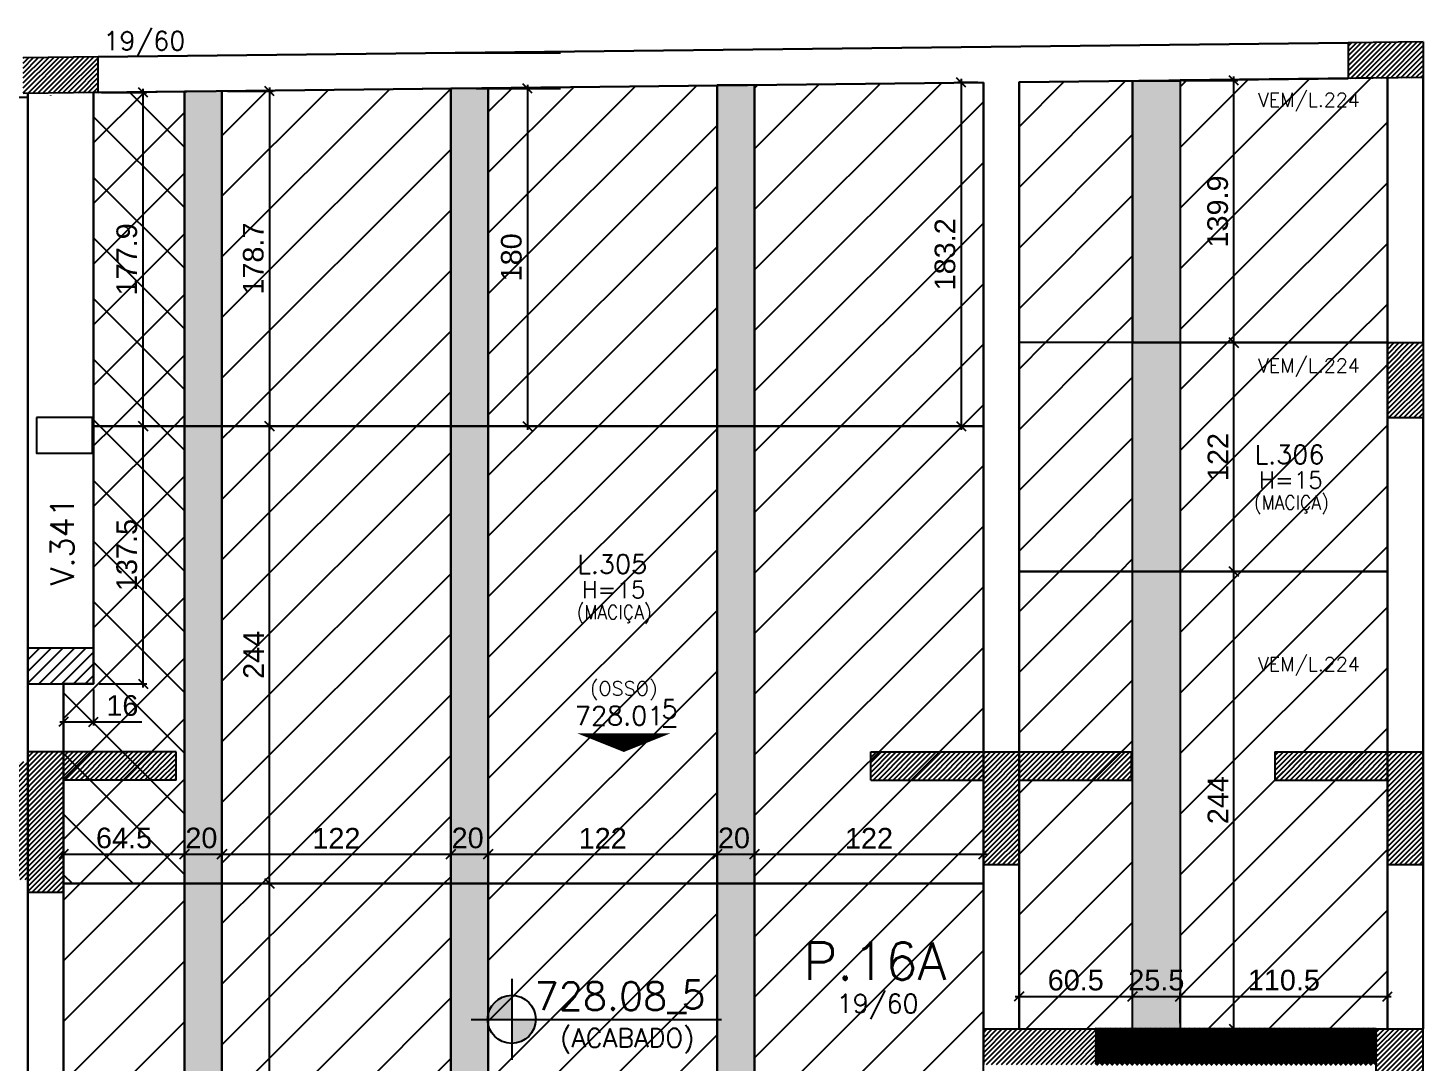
# Model space of a CAD drawing. Extents: x 534 to 8035, y 2354 to 7562.
# Drawn here: x 4985 to 5729, y 6567 to 7118 of the extents above; entities that cross this region are included whole.
import ezdxf
from ezdxf.enums import TextEntityAlignment as Align

# ---------------------------------------------------------------- set-up
doc = ezdxf.new("R2010")
doc.units = 0
doc.layers.get('0').update_dxf_attribs({"color": 9, "linetype": 'CONTINUOUS'})
doc.layers.get('DEFPOINTS').update_dxf_attribs({"linetype": 'CONTINUOUS'})
for name, color, linetype in [('CORTE-FORMA', 1, 'CONTINUOUS'), ('FO-HACHURA_PILAR-CONT', 252, 'CONTINUOUS'), ('FO-HACHURA_PILAR-MORRE', 252, 'CONTINUOUS'), ('FO-TEXTO-LAJES', 152, 'CONTINUOUS'), ('FO-TEXTO-VIGAS', 3, 'CONTINUOUS'), ('NIVEL', 3, 'CONTINUOUS'), ('NIVEL-ARQUITETURA', 3, 'CONTINUOUS'), ('P-C', 1, 'CONTINUOUS'), ('P-M', 7, 'CONTINUOUS'), ('P-N', 5, 'CONTINUOUS'), ('Painéis', 200, 'CONTINUOUS'), ('PAREDE', 191, 'CONTINUOUS'), ('Reaproveitamento', 251, 'CONTINUOUS'), ('TIRAS REESCORAMENTO', 252, 'CONTINUOUS')]:
    doc.layers.add(name, color=color, linetype=linetype)
doc.layers.add('FO-Textos dos pilares', color=3, linetype='CONTINUOUS', lineweight=20)
doc.layers.add('FO-Vigas', color=2, linetype='CONTINUOUS', lineweight=30)
doc.styles.add('ARIAL', font='arial.ttf')
doc.styles.add('ROMANS', font='romans.shx')
doc.dimstyles.new('COTA LAJE', dxfattribs={"dimtxt": 11, "dimasz": 5, "dimexe": 2, "dimexo": 3, "dimgap": 3, "dimtad": 3, "dimdec": 1, "dimzin": 12, "dimdsep": 46, "dimtxsty": 'ARIAL', "dimblk": 'OBLIQUE', "dimcen": 10, "dimdle": 2, "dimclrd": 5, "dimclre": 5, "dimclrt": 2, "dimadec": 0, "dimazin": 3, "dimtfac": 1, "dimtdec": 1, "dimtmove": 0, "dimatfit": 3, "dimldrblk": 'OBLIQUE', "dimfxl": 1, "dimlwd": -1, "dimlwe": -1, "dimarcsym": 1})
pattern_1 = [(45, (-8897.1667, 12460.0115), (-1.32582521, 1.32582521), [])]

# ---------------------------------------------------------------- blocks, each defined once
blk = doc.blocks.new('_Oblique')
at = {"color": 0, "linetype": 'ByBlock', "lineweight": -2}
blk.add_line((-0.5, -0.5), (0.5, 0.5), dxfattribs=at)
blk = doc.blocks.new('*D426')
at = {"layer": 'DEFPOINTS', "color": 0, "linetype": 'Continuous', "transparency": 16777216}
for p in [(5020.18, 6905.86), (5046.57, 6905.86), (5020.18, 6768.36)]:
    blk.add_point(p, dxfattribs=at)
at = {"layer": 'Painéis', "color": 5, "linetype": 'Continuous', "transparency": 16777216}
for p, q in [((5023.18, 6905.86), (5048.57, 6905.86)), ((5046.57, 6766.36), (5046.57, 6907.86)), ((5023.18, 6768.36), (5048.57, 6768.36))]:
    blk.add_line(p, q, dxfattribs=at)
at = {"layer": 'Painéis', "color": 5, "linetype": 'Continuous', "transparency": 16777216, "xscale": 5, "yscale": 5, "zscale": 5}
for p, rotation in [((5046.57, 6905.86), 90), ((5046.57, 6768.36), 270)]:
    blk.add_blockref('_Oblique', p, dxfattribs=dict(at, rotation=rotation))
at = {"layer": 'Painéis', "color": 2, "linetype": 'Continuous', "transparency": 16777216, "insert": (5037.95, 6837.11), "char_height": 11, "attachment_point": 5, "rotation": 90, "style": 'ARIAL'}
blk.add_mtext('137.5', dxfattribs=at)
blk = doc.blocks.new('*D427')
at = {"layer": 'DEFPOINTS', "color": 0, "linetype": 'Continuous', "transparency": 16777216}
for p in [(5004.18, 6768.36), (5020.18, 6768.36), (5020.18, 6748.13)]:
    blk.add_point(p, dxfattribs=at)
at = {"layer": 'Painéis', "color": 5, "linetype": 'Continuous', "transparency": 16777216}
for p, q in [((5004.18, 6765.36), (5004.18, 6746.13)), ((5020.18, 6765.36), (5020.18, 6746.13)), ((5002.18, 6748.13), (5020.18, 6748.13)), ((5020.18, 6748.13), (5045.9, 6748.13))]:
    blk.add_line(p, q, dxfattribs=at)
at = {"layer": 'Painéis', "color": 5, "linetype": 'Continuous', "transparency": 16777216, "xscale": 5, "yscale": 5, "zscale": 5, "rotation": 180}
blk.add_blockref('_Oblique', (5004.18, 6748.13), dxfattribs=at)
at = {"layer": 'Painéis', "color": 5, "linetype": 'Continuous', "transparency": 16777216, "xscale": 5, "yscale": 5, "zscale": 5}
blk.add_blockref('_Oblique', (5020.18, 6748.13), dxfattribs=at)
at = {"layer": 'Painéis', "color": 2, "linetype": 'Continuous', "transparency": 16777216, "insert": (5035.54, 6756.75), "char_height": 11, "attachment_point": 5, "style": 'ARIAL'}
blk.add_mtext('16', dxfattribs=at)
blk = doc.blocks.new('*D428')
at = {"layer": 'DEFPOINTS', "color": 0, "linetype": 'Continuous', "transparency": 16777216}
for p in [(5494.68, 7089.1), (5482.87, 6905.86), (5494.68, 6905.86)]:
    blk.add_point(p, dxfattribs=at)
at = {"layer": 'Painéis', "color": 5, "linetype": 'Continuous', "transparency": 16777216}
for p, q in [((5482.87, 7091.1), (5482.87, 6903.86)), ((5491.68, 7089.1), (5480.87, 7089.1)), ((5491.68, 6905.86), (5480.87, 6905.86))]:
    blk.add_line(p, q, dxfattribs=at)
at = {"layer": 'Painéis', "color": 5, "linetype": 'Continuous', "transparency": 16777216, "xscale": 5, "yscale": 5, "zscale": 5}
for p, rotation in [((5482.87, 7089.1), 90), ((5482.87, 6905.86), 270)]:
    blk.add_blockref('_Oblique', p, dxfattribs=dict(at, rotation=rotation))
at = {"layer": 'Painéis', "color": 2, "linetype": 'Continuous', "transparency": 16777216, "insert": (5474.25, 6997.48), "char_height": 11, "attachment_point": 5, "rotation": 90, "style": 'ARIAL'}
blk.add_mtext('183.2', dxfattribs=at)
blk = doc.blocks.new('*D429')
at = {"layer": 'DEFPOINTS', "color": 0, "linetype": 'Continuous', "transparency": 16777216}
for p in [(5230.68, 7085.88), (5230.68, 6905.86), (5251.62, 6905.86)]:
    blk.add_point(p, dxfattribs=at)
at = {"layer": 'Painéis', "color": 5, "linetype": 'Continuous', "transparency": 16777216}
for p, q in [((5233.68, 7085.88), (5253.62, 7085.88)), ((5251.62, 7087.88), (5251.62, 6903.86)), ((5233.68, 6905.86), (5253.62, 6905.86))]:
    blk.add_line(p, q, dxfattribs=at)
at = {"layer": 'Painéis', "color": 5, "linetype": 'Continuous', "transparency": 16777216, "xscale": 5, "yscale": 5, "zscale": 5}
for p, rotation in [((5251.62, 7085.88), 90), ((5251.62, 6905.86), 270)]:
    blk.add_blockref('_Oblique', p, dxfattribs=dict(at, rotation=rotation))
at = {"layer": 'Painéis', "color": 2, "linetype": 'Continuous', "transparency": 16777216, "insert": (5243.01, 6995.87), "char_height": 11, "attachment_point": 5, "rotation": 90, "style": 'ARIAL'}
blk.add_mtext('180', dxfattribs=at)
blk = doc.blocks.new('*D430')
at = {"layer": 'DEFPOINTS', "color": 0, "linetype": 'Continuous', "transparency": 16777216}
for p in [(5088.68, 7084.51), (5088.68, 6905.86), (5114.02, 6905.86)]:
    blk.add_point(p, dxfattribs=at)
at = {"layer": 'Painéis', "color": 5, "linetype": 'Continuous', "transparency": 16777216}
for p, q in [((5091.68, 7084.51), (5116.02, 7084.51)), ((5114.02, 7086.51), (5114.02, 6903.86)), ((5091.68, 6905.86), (5116.02, 6905.86))]:
    blk.add_line(p, q, dxfattribs=at)
at = {"layer": 'Painéis', "color": 5, "linetype": 'Continuous', "transparency": 16777216, "xscale": 5, "yscale": 5, "zscale": 5}
for p, rotation in [((5114.02, 7084.51), 90), ((5114.02, 6905.86), 270)]:
    blk.add_blockref('_Oblique', p, dxfattribs=dict(at, rotation=rotation))
at = {"layer": 'Painéis', "color": 2, "linetype": 'Continuous', "transparency": 16777216, "insert": (5105.4, 6995.19), "char_height": 11, "attachment_point": 5, "rotation": 90, "style": 'ARIAL'}
blk.add_mtext('178.7', dxfattribs=at)
blk = doc.blocks.new('*D431')
at = {"layer": 'DEFPOINTS', "color": 0, "linetype": 'Continuous', "transparency": 16777216}
for p in [(5021.43, 7083.75), (5046.57, 7083.75), (5020.18, 6905.86)]:
    blk.add_point(p, dxfattribs=at)
at = {"layer": 'Painéis', "color": 5, "linetype": 'Continuous', "transparency": 16777216}
for p, q in [((5024.43, 7083.75), (5048.57, 7083.75)), ((5046.57, 6903.86), (5046.57, 7085.75)), ((5023.18, 6905.86), (5048.57, 6905.86))]:
    blk.add_line(p, q, dxfattribs=at)
at = {"layer": 'Painéis', "color": 5, "linetype": 'Continuous', "transparency": 16777216, "xscale": 5, "yscale": 5, "zscale": 5}
for p, rotation in [((5046.57, 7083.75), 90), ((5046.57, 6905.86), 270)]:
    blk.add_blockref('_Oblique', p, dxfattribs=dict(at, rotation=rotation))
at = {"layer": 'Painéis', "color": 2, "linetype": 'Continuous', "transparency": 16777216, "insert": (5037.96, 6994.81), "char_height": 11, "attachment_point": 5, "rotation": 90, "style": 'ARIAL'}
blk.add_mtext('177.9', dxfattribs=at)
blk = doc.blocks.new('*D432')
at = {"layer": 'DEFPOINTS', "color": 0, "linetype": 'Continuous', "transparency": 16777216}
for p in [(5088.68, 6661.86), (5114.02, 6661.86), (5088.68, 6417.86)]:
    blk.add_point(p, dxfattribs=at)
at = {"layer": 'Painéis', "color": 5, "linetype": 'Continuous', "transparency": 16777216}
for p, q in [((5091.68, 6661.86), (5116.02, 6661.86)), ((5114.02, 6415.86), (5114.02, 6663.86)), ((5091.68, 6417.86), (5116.02, 6417.86))]:
    blk.add_line(p, q, dxfattribs=at)
at = {"layer": 'Painéis', "color": 5, "linetype": 'Continuous', "transparency": 16777216, "xscale": 5, "yscale": 5, "zscale": 5}
for p, rotation in [((5114.02, 6661.86), 90), ((5114.02, 6417.86), 270)]:
    blk.add_blockref('_Oblique', p, dxfattribs=dict(at, rotation=rotation))
at = {"layer": 'Painéis', "color": 2, "linetype": 'Continuous', "transparency": 16777216, "insert": (5105.49, 6539.86), "char_height": 11, "attachment_point": 5, "rotation": 90, "style": 'ARIAL'}
blk.add_mtext('244', dxfattribs=at)
blk = doc.blocks.new('*D433')
at = {"layer": 'DEFPOINTS', "color": 0, "linetype": 'Continuous', "transparency": 16777216}
for p in [(5088.68, 6905.86), (5114.02, 6905.86), (5088.68, 6661.86)]:
    blk.add_point(p, dxfattribs=at)
at = {"layer": 'Painéis', "color": 5, "linetype": 'Continuous', "transparency": 16777216}
for p, q in [((5091.68, 6905.86), (5116.02, 6905.86)), ((5114.02, 6659.86), (5114.02, 6907.86)), ((5091.68, 6661.86), (5116.02, 6661.86))]:
    blk.add_line(p, q, dxfattribs=at)
at = {"layer": 'Painéis', "color": 5, "linetype": 'Continuous', "transparency": 16777216, "xscale": 5, "yscale": 5, "zscale": 5}
for p, rotation in [((5114.02, 6905.86), 90), ((5114.02, 6661.86), 270)]:
    blk.add_blockref('_Oblique', p, dxfattribs=dict(at, rotation=rotation))
at = {"layer": 'Painéis', "color": 2, "linetype": 'Continuous', "transparency": 16777216, "insert": (5105.49, 6783.86), "char_height": 11, "attachment_point": 5, "rotation": 90, "style": 'ARIAL'}
blk.add_mtext('244', dxfattribs=at)
blk = doc.blocks.new('*D438')
at = {"layer": 'DEFPOINTS', "color": 0, "linetype": 'Continuous', "transparency": 16777216}
for p in [(5068.68, 6677.51), (5004.18, 6661.86), (5068.68, 6661.86)]:
    blk.add_point(p, dxfattribs=at)
at = {"layer": 'Painéis', "color": 5, "linetype": 'Continuous', "transparency": 16777216}
for p, q in [((5002.18, 6677.51), (5070.68, 6677.51)), ((5004.18, 6664.86), (5004.18, 6679.51)), ((5068.68, 6664.86), (5068.68, 6679.51))]:
    blk.add_line(p, q, dxfattribs=at)
at = {"layer": 'Painéis', "color": 5, "linetype": 'Continuous', "transparency": 16777216, "xscale": 5, "yscale": 5, "zscale": 5, "rotation": 180}
blk.add_blockref('_Oblique', (5004.18, 6677.51), dxfattribs=at)
at = {"layer": 'Painéis', "color": 5, "linetype": 'Continuous', "transparency": 16777216, "xscale": 5, "yscale": 5, "zscale": 5}
blk.add_blockref('_Oblique', (5068.68, 6677.51), dxfattribs=at)
at = {"layer": 'Painéis', "color": 2, "linetype": 'Continuous', "transparency": 16777216, "insert": (5036.43, 6686.12), "char_height": 11, "attachment_point": 5, "style": 'ARIAL'}
blk.add_mtext('64.5', dxfattribs=at)
blk = doc.blocks.new('*D439')
at = {"layer": 'DEFPOINTS', "color": 0, "linetype": 'Continuous', "transparency": 16777216}
for p in [(5088.68, 6677.51), (5068.68, 6661.86), (5088.68, 6661.86)]:
    blk.add_point(p, dxfattribs=at)
at = {"layer": 'Painéis', "color": 5, "linetype": 'Continuous', "transparency": 16777216}
for p, q in [((5066.68, 6677.51), (5090.68, 6677.51)), ((5068.68, 6664.86), (5068.68, 6679.51)), ((5088.68, 6664.86), (5088.68, 6679.51))]:
    blk.add_line(p, q, dxfattribs=at)
at = {"layer": 'Painéis', "color": 5, "linetype": 'Continuous', "transparency": 16777216, "xscale": 5, "yscale": 5, "zscale": 5, "rotation": 180}
blk.add_blockref('_Oblique', (5068.68, 6677.51), dxfattribs=at)
at = {"layer": 'Painéis', "color": 5, "linetype": 'Continuous', "transparency": 16777216, "xscale": 5, "yscale": 5, "zscale": 5}
blk.add_blockref('_Oblique', (5088.68, 6677.51), dxfattribs=at)
at = {"layer": 'Painéis', "color": 2, "linetype": 'Continuous', "transparency": 16777216, "insert": (5077.68, 6686.12), "char_height": 11, "attachment_point": 5, "style": 'ARIAL'}
blk.add_mtext('20', dxfattribs=at)
blk = doc.blocks.new('*D440')
at = {"layer": 'DEFPOINTS', "color": 0, "linetype": 'Continuous', "transparency": 16777216}
for p in [(5210.68, 6677.51), (5088.68, 6661.86), (5210.68, 6661.86)]:
    blk.add_point(p, dxfattribs=at)
at = {"layer": 'Painéis', "color": 5, "linetype": 'Continuous', "transparency": 16777216}
for p, q in [((5086.68, 6677.51), (5212.68, 6677.51)), ((5088.68, 6664.86), (5088.68, 6679.51)), ((5210.68, 6664.86), (5210.68, 6679.51))]:
    blk.add_line(p, q, dxfattribs=at)
at = {"layer": 'Painéis', "color": 5, "linetype": 'Continuous', "transparency": 16777216, "xscale": 5, "yscale": 5, "zscale": 5, "rotation": 180}
blk.add_blockref('_Oblique', (5088.68, 6677.51), dxfattribs=at)
at = {"layer": 'Painéis', "color": 5, "linetype": 'Continuous', "transparency": 16777216, "xscale": 5, "yscale": 5, "zscale": 5}
blk.add_blockref('_Oblique', (5210.68, 6677.51), dxfattribs=at)
at = {"layer": 'Painéis', "color": 2, "linetype": 'Continuous', "transparency": 16777216, "insert": (5149.68, 6686.03), "char_height": 11, "attachment_point": 5, "style": 'ARIAL'}
blk.add_mtext('122', dxfattribs=at)
blk = doc.blocks.new('*D442')
at = {"layer": 'DEFPOINTS', "color": 0, "linetype": 'Continuous', "transparency": 16777216}
for p in [(5230.68, 6677.51), (5210.68, 6661.86), (5230.68, 6661.86)]:
    blk.add_point(p, dxfattribs=at)
at = {"layer": 'Painéis', "color": 5, "linetype": 'Continuous', "transparency": 16777216}
for p, q in [((5208.68, 6677.51), (5232.68, 6677.51)), ((5210.68, 6664.86), (5210.68, 6679.51)), ((5230.68, 6664.86), (5230.68, 6679.51))]:
    blk.add_line(p, q, dxfattribs=at)
at = {"layer": 'Painéis', "color": 5, "linetype": 'Continuous', "transparency": 16777216, "xscale": 5, "yscale": 5, "zscale": 5, "rotation": 180}
blk.add_blockref('_Oblique', (5210.68, 6677.51), dxfattribs=at)
at = {"layer": 'Painéis', "color": 5, "linetype": 'Continuous', "transparency": 16777216, "xscale": 5, "yscale": 5, "zscale": 5}
blk.add_blockref('_Oblique', (5230.68, 6677.51), dxfattribs=at)
at = {"layer": 'Painéis', "color": 2, "linetype": 'Continuous', "transparency": 16777216, "insert": (5219.68, 6686.12), "char_height": 11, "attachment_point": 5, "style": 'ARIAL'}
blk.add_mtext('20', dxfattribs=at)
blk = doc.blocks.new('*D441')
at = {"layer": 'DEFPOINTS', "color": 0, "linetype": 'Continuous', "transparency": 16777216}
for p in [(5352.68, 6677.51), (5230.68, 6661.86), (5352.68, 6661.86)]:
    blk.add_point(p, dxfattribs=at)
at = {"layer": 'Painéis', "color": 5, "linetype": 'Continuous', "transparency": 16777216}
for p, q in [((5228.68, 6677.51), (5354.68, 6677.51)), ((5230.68, 6664.86), (5230.68, 6679.51)), ((5352.68, 6664.86), (5352.68, 6679.51))]:
    blk.add_line(p, q, dxfattribs=at)
at = {"layer": 'Painéis', "color": 5, "linetype": 'Continuous', "transparency": 16777216, "xscale": 5, "yscale": 5, "zscale": 5, "rotation": 180}
blk.add_blockref('_Oblique', (5230.68, 6677.51), dxfattribs=at)
at = {"layer": 'Painéis', "color": 5, "linetype": 'Continuous', "transparency": 16777216, "xscale": 5, "yscale": 5, "zscale": 5}
blk.add_blockref('_Oblique', (5352.68, 6677.51), dxfattribs=at)
at = {"layer": 'Painéis', "color": 2, "linetype": 'Continuous', "transparency": 16777216, "insert": (5291.68, 6686.03), "char_height": 11, "attachment_point": 5, "style": 'ARIAL'}
blk.add_mtext('122', dxfattribs=at)
blk = doc.blocks.new('*D444')
at = {"layer": 'DEFPOINTS', "color": 0, "linetype": 'Continuous', "transparency": 16777216}
for p in [(5372.68, 6677.51), (5352.68, 6661.86), (5372.68, 6661.86)]:
    blk.add_point(p, dxfattribs=at)
at = {"layer": 'Painéis', "color": 5, "linetype": 'Continuous', "transparency": 16777216}
for p, q in [((5350.68, 6677.51), (5374.68, 6677.51)), ((5352.68, 6664.86), (5352.68, 6679.51)), ((5372.68, 6664.86), (5372.68, 6679.51))]:
    blk.add_line(p, q, dxfattribs=at)
at = {"layer": 'Painéis', "color": 5, "linetype": 'Continuous', "transparency": 16777216, "xscale": 5, "yscale": 5, "zscale": 5, "rotation": 180}
blk.add_blockref('_Oblique', (5352.68, 6677.51), dxfattribs=at)
at = {"layer": 'Painéis', "color": 5, "linetype": 'Continuous', "transparency": 16777216, "xscale": 5, "yscale": 5, "zscale": 5}
blk.add_blockref('_Oblique', (5372.68, 6677.51), dxfattribs=at)
at = {"layer": 'Painéis', "color": 2, "linetype": 'Continuous', "transparency": 16777216, "insert": (5361.68, 6686.12), "char_height": 11, "attachment_point": 5, "style": 'ARIAL'}
blk.add_mtext('20', dxfattribs=at)
blk = doc.blocks.new('*D443')
at = {"layer": 'DEFPOINTS', "color": 0, "linetype": 'Continuous', "transparency": 16777216}
for p in [(5494.68, 6677.51), (5372.68, 6661.86), (5494.68, 6661.86)]:
    blk.add_point(p, dxfattribs=at)
at = {"layer": 'Painéis', "color": 5, "linetype": 'Continuous', "transparency": 16777216}
for p, q in [((5370.68, 6677.51), (5496.68, 6677.51)), ((5372.68, 6664.86), (5372.68, 6679.51)), ((5494.68, 6664.86), (5494.68, 6679.51))]:
    blk.add_line(p, q, dxfattribs=at)
at = {"layer": 'Painéis', "color": 5, "linetype": 'Continuous', "transparency": 16777216, "xscale": 5, "yscale": 5, "zscale": 5, "rotation": 180}
blk.add_blockref('_Oblique', (5372.68, 6677.51), dxfattribs=at)
at = {"layer": 'Painéis', "color": 5, "linetype": 'Continuous', "transparency": 16777216, "xscale": 5, "yscale": 5, "zscale": 5}
blk.add_blockref('_Oblique', (5494.68, 6677.51), dxfattribs=at)
at = {"layer": 'Painéis', "color": 2, "linetype": 'Continuous', "transparency": 16777216, "insert": (5433.68, 6686.03), "char_height": 11, "attachment_point": 5, "style": 'ARIAL'}
blk.add_mtext('122', dxfattribs=at)
blk = doc.blocks.new('*D445')
at = {"layer": 'DEFPOINTS', "color": 0, "linetype": 'Continuous', "transparency": 16777216}
for p in [(5574.18, 6601.67), (5513.68, 6584.36), (5574.18, 6584.36)]:
    blk.add_point(p, dxfattribs=at)
at = {"layer": 'Painéis', "color": 5, "linetype": 'Continuous', "transparency": 16777216}
for p, q in [((5511.68, 6601.67), (5576.18, 6601.67)), ((5513.68, 6587.36), (5513.68, 6603.67)), ((5574.18, 6587.36), (5574.18, 6603.67))]:
    blk.add_line(p, q, dxfattribs=at)
at = {"layer": 'Painéis', "color": 5, "linetype": 'Continuous', "transparency": 16777216, "xscale": 5, "yscale": 5, "zscale": 5, "rotation": 180}
blk.add_blockref('_Oblique', (5513.68, 6601.67), dxfattribs=at)
at = {"layer": 'Painéis', "color": 5, "linetype": 'Continuous', "transparency": 16777216, "xscale": 5, "yscale": 5, "zscale": 5}
blk.add_blockref('_Oblique', (5574.18, 6601.67), dxfattribs=at)
at = {"layer": 'Painéis', "color": 2, "linetype": 'Continuous', "transparency": 16777216, "insert": (5543.93, 6610.29), "char_height": 11, "attachment_point": 5, "style": 'ARIAL'}
blk.add_mtext('60.5', dxfattribs=at)
blk = doc.blocks.new('*D446')
at = {"layer": 'DEFPOINTS', "color": 0, "linetype": 'Continuous', "transparency": 16777216}
for p in [(5599.65, 6601.67), (5574.18, 6584.36), (5599.65, 6584.36)]:
    blk.add_point(p, dxfattribs=at)
at = {"layer": 'Painéis', "color": 5, "linetype": 'Continuous', "transparency": 16777216}
for p, q in [((5572.18, 6601.67), (5601.65, 6601.67)), ((5574.18, 6587.36), (5574.18, 6603.67)), ((5599.65, 6587.36), (5599.65, 6603.67))]:
    blk.add_line(p, q, dxfattribs=at)
at = {"layer": 'Painéis', "color": 5, "linetype": 'Continuous', "transparency": 16777216, "xscale": 5, "yscale": 5, "zscale": 5, "rotation": 180}
blk.add_blockref('_Oblique', (5574.18, 6601.67), dxfattribs=at)
at = {"layer": 'Painéis', "color": 5, "linetype": 'Continuous', "transparency": 16777216, "xscale": 5, "yscale": 5, "zscale": 5}
blk.add_blockref('_Oblique', (5599.65, 6601.67), dxfattribs=at)
at = {"layer": 'Painéis', "color": 2, "linetype": 'Continuous', "transparency": 16777216, "insert": (5586.91, 6610.29), "char_height": 11, "attachment_point": 5, "style": 'ARIAL'}
blk.add_mtext('25.5', dxfattribs=at)
blk = doc.blocks.new('*D447')
at = {"layer": 'DEFPOINTS', "color": 0, "linetype": 'Continuous', "transparency": 16777216}
for p in [(5710.15, 6601.67), (5599.65, 6584.36), (5710.15, 6584.36)]:
    blk.add_point(p, dxfattribs=at)
at = {"layer": 'Painéis', "color": 5, "linetype": 'Continuous', "transparency": 16777216}
for p, q in [((5597.65, 6601.67), (5712.15, 6601.67)), ((5599.65, 6587.36), (5599.65, 6603.67)), ((5710.15, 6587.36), (5710.15, 6603.67))]:
    blk.add_line(p, q, dxfattribs=at)
at = {"layer": 'Painéis', "color": 5, "linetype": 'Continuous', "transparency": 16777216, "xscale": 5, "yscale": 5, "zscale": 5, "rotation": 180}
blk.add_blockref('_Oblique', (5599.65, 6601.67), dxfattribs=at)
at = {"layer": 'Painéis', "color": 5, "linetype": 'Continuous', "transparency": 16777216, "xscale": 5, "yscale": 5, "zscale": 5}
blk.add_blockref('_Oblique', (5710.15, 6601.67), dxfattribs=at)
at = {"layer": 'Painéis', "color": 2, "linetype": 'Continuous', "transparency": 16777216, "insert": (5654.9, 6610.29), "char_height": 11, "attachment_point": 5, "style": 'ARIAL'}
blk.add_mtext('110.5', dxfattribs=at)
blk = doc.blocks.new('*D448')
at = {"layer": 'DEFPOINTS', "color": 0, "linetype": 'Continuous', "transparency": 16777216}
for p in [(5599.65, 6828.36), (5628.28, 6828.36), (5599.65, 6584.36)]:
    blk.add_point(p, dxfattribs=at)
at = {"layer": 'Painéis', "color": 5, "linetype": 'Continuous', "transparency": 16777216}
for p, q in [((5628.28, 6582.36), (5628.28, 6830.36)), ((5602.65, 6828.36), (5630.28, 6828.36)), ((5602.65, 6584.36), (5630.28, 6584.36))]:
    blk.add_line(p, q, dxfattribs=at)
at = {"layer": 'Painéis', "color": 5, "linetype": 'Continuous', "transparency": 16777216, "xscale": 5, "yscale": 5, "zscale": 5}
for p, rotation in [((5628.28, 6828.36), 90), ((5628.28, 6584.36), 270)]:
    blk.add_blockref('_Oblique', p, dxfattribs=dict(at, rotation=rotation))
at = {"layer": 'Painéis', "color": 2, "linetype": 'Continuous', "transparency": 16777216, "insert": (5619.75, 6706.36), "char_height": 11, "attachment_point": 5, "rotation": 90, "style": 'ARIAL'}
blk.add_mtext('244', dxfattribs=at)
blk = doc.blocks.new('*D449')
at = {"layer": 'DEFPOINTS', "color": 0, "linetype": 'Continuous', "transparency": 16777216}
for p in [(5599.65, 6950.36), (5628.28, 6950.36), (5599.65, 6828.36)]:
    blk.add_point(p, dxfattribs=at)
at = {"layer": 'Painéis', "color": 5, "linetype": 'Continuous', "transparency": 16777216}
for p, q in [((5602.65, 6950.36), (5630.28, 6950.36)), ((5628.28, 6826.36), (5628.28, 6952.36)), ((5602.65, 6828.36), (5630.28, 6828.36))]:
    blk.add_line(p, q, dxfattribs=at)
at = {"layer": 'Painéis', "color": 5, "linetype": 'Continuous', "transparency": 16777216, "xscale": 5, "yscale": 5, "zscale": 5}
for p, rotation in [((5628.28, 6950.36), 90), ((5628.28, 6828.36), 270)]:
    blk.add_blockref('_Oblique', p, dxfattribs=dict(at, rotation=rotation))
at = {"layer": 'Painéis', "color": 2, "linetype": 'Continuous', "transparency": 16777216, "insert": (5619.75, 6889.36), "char_height": 11, "attachment_point": 5, "rotation": 90, "style": 'ARIAL'}
blk.add_mtext('122', dxfattribs=at)
blk = doc.blocks.new('*D450')
at = {"layer": 'DEFPOINTS', "color": 0, "linetype": 'Continuous', "transparency": 16777216}
for p in [(5598.07, 7090.27), (5628.28, 7090.27), (5599.65, 6950.36)]:
    blk.add_point(p, dxfattribs=at)
at = {"layer": 'Painéis', "color": 5, "linetype": 'Continuous', "transparency": 16777216}
for p, q in [((5601.07, 7090.27), (5630.28, 7090.27)), ((5628.28, 6948.36), (5628.28, 7092.27)), ((5602.65, 6950.36), (5630.28, 6950.36))]:
    blk.add_line(p, q, dxfattribs=at)
at = {"layer": 'Painéis', "color": 5, "linetype": 'Continuous', "transparency": 16777216, "xscale": 5, "yscale": 5, "zscale": 5}
for p, rotation in [((5628.28, 7090.27), 90), ((5628.28, 6950.36), 270)]:
    blk.add_blockref('_Oblique', p, dxfattribs=dict(at, rotation=rotation))
at = {"layer": 'Painéis', "color": 2, "linetype": 'Continuous', "transparency": 16777216, "insert": (5619.66, 7020.32), "char_height": 11, "attachment_point": 5, "rotation": 90, "style": 'ARIAL'}
blk.add_mtext('139.9', dxfattribs=at)

msp = doc.modelspace()

# ---------------------------------------------------------------- hatches: boundary and pattern name
at = {"layer": 'CORTE-FORMA'}
h = msp.add_hatch(dxfattribs=at)
h.set_pattern_fill('ANSI31', color=70, scale=15)
h.set_pattern_definition([(45, (1811.6567, 4287.5142), (-1.3258252, 1.3258252), [])])
h.paths.add_polyline_path([(4985.18, 6657.03), (4985.18, 6664.03), (4797.78, 6664.03), (4797.78, 6684.03), (4924.68, 6684.03), (4924.68, 6712.03), (4874.68, 6712.03), (4874.68, 6732.03), (4889.68, 6732.03), (4889.68, 6727.03), (4894.68, 6727.03), (4985.18, 6727.03), (4985.18, 6732.03), (5064.18, 6732.03), (5064.18, 6717.03), (5004.18, 6717.03), (5004.18, 6657.03)])
h = msp.add_hatch(dxfattribs=at)
h.set_pattern_fill('ANSI31', color=70, scale=15)
h.set_pattern_definition([(45, (-2310.0819, 12460.0115), (-1.3258252, 1.3258252), [])])
h.paths.add_polyline_path([(5494.68, 6717.03), (5494.68, 6672.03), (5513.68, 6672.03), (5513.68, 6717.03), (5573.68, 6717.03), (5573.68, 6732.03), (5434.68, 6732.03), (5434.68, 6717.03)])
h = msp.add_hatch(dxfattribs=at)
h.set_pattern_fill('ANSI31', color=70, scale=15)
h.set_pattern_definition(pattern_1)
h.paths.add_polyline_path([(5650.15, 6732.03), (5650.15, 6717.03), (5710.15, 6717.03), (5710.15, 6672.03), (5729.15, 6672.03), (5729.15, 6732.03)])
at = {"layer": 'FO-HACHURA_PILAR-CONT'}
h = msp.add_hatch(dxfattribs=at)
h.set_pattern_fill('ANSI31', color=256, scale=15)
h.set_pattern_definition(pattern_1)
h.paths.add_polyline_path([(5689.15, 7110.3), (5689.15, 7091.3), (5729.15, 7091.75), (5729.15, 7110.76)])
h = msp.add_hatch(dxfattribs=at)
h.set_pattern_fill('ANSI31', color=256, scale=15)
h.set_pattern_definition(pattern_1)
h.paths.add_polyline_path([(5022.68, 7083.77), (4982.68, 7083.32), (4982.68, 7102.32), (5022.68, 7102.77)])
h = msp.add_hatch(dxfattribs=at)
h.set_pattern_fill('ANSI31', color=256, scale=15)
h.set_pattern_definition([(45, (-8897.1667, 12460.1115), (-1.32582521, 1.32582521), [])])
h.paths.add_polyline_path([(5710.15, 6950.36), (5710.15, 6910.36), (5729.15, 6910.36), (5729.15, 6950.36)])
h = msp.add_hatch(dxfattribs=at)
h.set_pattern_fill('ANSI31', color=256, scale=15)
h.set_pattern_definition([(45, (-2310.0819, 12460.0115), (-1.3258252, 1.3258252), [])])
h.paths.add_polyline_path([(5494.68, 6584.36), (5494.68, 6565.36), (5554.68, 6565.36), (5554.68, 6584.36)])
h = msp.add_hatch(dxfattribs=at)
h.set_pattern_fill('ANSI31', color=256, scale=15)
h.set_pattern_definition(pattern_1)
h.paths.add_polyline_path([(5704.15, 6584.36), (5729.15, 6584.36), (5729.15, 6385.36), (5704.15, 6385.36)])
at = {"layer": 'FO-HACHURA_PILAR-MORRE'}
h = msp.add_hatch(dxfattribs=at)
h.set_pattern_fill('ANSI31', color=256, scale=35)
h.set_pattern_definition([(45, (-9116.387, 12460.0115), (-3.0935922, 3.0935922), [])])
h.paths.add_polyline_path([(4985.18, 6787.36), (4985.18, 6777.86), (4985.18, 6768.36), (5002.68, 6768.36), (5020.18, 6768.36), (5020.18, 6777.86), (5020.18, 6787.36), (5002.68, 6787.36)])
at = {"layer": 'NIVEL-ARQUITETURA'}
h = msp.add_hatch(color=1, dxfattribs=at)
h.paths.add_polyline_path([(5254.99, 6584.52), (5255.97, 6589.43), (5243.15, 6589.43), (5243.15, 6580.5), (5248.47, 6577.85), (5252.21, 6580.36)])
h.paths.add_polyline_path([(5243.15, 6580.5), (5243.15, 6576.6), (5248.05, 6577.58), (5248.47, 6577.85)])
h.paths.add_polyline_path([(5243.15, 6602.25), (5238.24, 6601.27), (5234.08, 6598.49), (5231.3, 6594.33), (5230.32, 6589.43), (5243.15, 6589.43)])
at = {"layer": 'PAREDE', "linetype": 'Continuous', "lineweight": 50}
h = msp.add_hatch(dxfattribs=at)
h.set_pattern_fill('ANSI31', color=256, scale=15)
h.set_pattern_definition([(45, (-2310.0819, 12460.0115), (-1.3258252, 1.3258252), [])])
h.paths.add_polyline_path([(5704.15, 6584.36), (5554.68, 6584.36), (5554.68, 6565.36), (5704.15, 6565.36)])
at = {"layer": 'Reaproveitamento', "linetype": 'Continuous'}
h = msp.add_hatch(dxfattribs=at)
h.set_pattern_fill('ANSI31', color=256, scale=7.2)
h.paths.add_polyline_path([(5574.18, 6950.36), (5513.68, 6950.36), (5513.68, 7089.32), (5574.17, 7090)])
h = msp.add_hatch(dxfattribs=at)
h.set_pattern_fill('ANSI31', color=256, scale=7.2)
h.paths.add_polyline_path([(5599.65, 6950.36), (5710.15, 6950.36), (5710.15, 7091.54), (5599.65, 7090.29)])
at = {"layer": 'Reaproveitamento', "linetype": 'ByBlock'}
h = msp.add_hatch(dxfattribs=at)
h.set_pattern_fill('ANSI37', color=256, scale=7.2)
h.paths.add_polyline_path([(5068.68, 7084.29), (5022.68, 7083.77), (5020.18, 7083.74), (5020.18, 6905.86), (5068.68, 6905.86)])
at = {"layer": 'Reaproveitamento', "linetype": 'Continuous'}
h = msp.add_hatch(dxfattribs=at)
h.set_pattern_fill('ANSI31', color=256, scale=7.2)
h.paths.add_polyline_path([(5210.68, 7085.89), (5088.68, 7084.51), (5088.68, 6905.86), (5210.68, 6905.86)])
h = msp.add_hatch(dxfattribs=at)
h.set_pattern_fill('ANSI31', color=256, scale=7.2)
h.paths.add_polyline_path([(5352.68, 7087.5), (5230.68, 7086.12), (5230.68, 6905.86), (5352.68, 6905.86)])
h = msp.add_hatch(dxfattribs=at)
h.set_pattern_fill('ANSI31', color=256, scale=7.2)
h.paths.add_polyline_path([(5494.68, 7089.1), (5372.68, 7087.72), (5372.68, 6905.86), (5494.68, 6905.86)])
h = msp.add_hatch(dxfattribs=at)
h.set_pattern_fill('ANSI31', color=256, scale=7.2)
h.paths.add_polyline_path([(5513.68, 6828.36), (5574.18, 6828.36), (5574.18, 6950.36), (5513.68, 6950.36)])
h = msp.add_hatch(dxfattribs=at)
h.set_pattern_fill('ANSI31', color=256, scale=7.2)
h.paths.add_polyline_path([(5599.65, 6828.36), (5710.15, 6828.36), (5710.15, 6950.36), (5599.65, 6950.36)])
at = {"layer": 'Reaproveitamento', "linetype": 'ByBlock'}
h = msp.add_hatch(dxfattribs=at)
h.set_pattern_fill('ANSI37', color=256, scale=7.2)
h.paths.add_polyline_path([(5068.68, 6905.86), (5020.18, 6905.86), (5020.18, 6787.36), (5020.18, 6777.86), (5020.18, 6768.36), (5004.18, 6768.36), (5004.18, 6732.03), (5004.18, 6717.03), (5004.18, 6661.86), (5068.68, 6661.86)])
at = {"layer": 'Reaproveitamento', "linetype": 'Continuous'}
h = msp.add_hatch(dxfattribs=at)
h.set_pattern_fill('ANSI31', color=256, scale=7.2)
h.paths.add_polyline_path([(5088.68, 6661.86), (5210.68, 6661.86), (5210.68, 6905.86), (5088.68, 6905.86)])
h = msp.add_hatch(dxfattribs=at)
h.set_pattern_fill('ANSI31', color=256, scale=7.2)
h.paths.add_polyline_path([(5230.68, 6661.86), (5352.68, 6661.86), (5352.68, 6905.86), (5230.68, 6905.86)])
h = msp.add_hatch(dxfattribs=at)
h.set_pattern_fill('ANSI31', color=256, scale=7.2)
h.paths.add_polyline_path([(5372.68, 6661.86), (5494.68, 6661.86), (5494.68, 6905.86), (5372.68, 6905.86)])
h = msp.add_hatch(dxfattribs=at)
h.set_pattern_fill('ANSI31', color=256, scale=7.2)
h.paths.add_polyline_path([(5513.68, 6584.36), (5574.18, 6584.36), (5574.18, 6828.36), (5513.68, 6828.36)])
h = msp.add_hatch(dxfattribs=at)
h.set_pattern_fill('ANSI31', color=256, scale=7.2)
h.paths.add_polyline_path([(5599.65, 6584.36), (5710.15, 6584.36), (5710.15, 6828.36), (5599.65, 6828.36)])
h = msp.add_hatch(dxfattribs=at)
h.set_pattern_fill('ANSI31', color=256, scale=7.2)
edge = h.paths.add_edge_path()
edge.add_line((5068.68, 6661.86), (5004.18, 6661.86))
edge.add_line((5004.18, 6661.86), (5004.18, 6657.03))
edge.add_line((5004.18, 6657.03), (5004.18, 6417.86))
edge.add_line((5004.18, 6417.86), (5009.68, 6417.86))
edge.add_line((5009.68, 6417.86), (5012.48, 6417.86))
edge.add_arc((5027.18, 6408.36), 17.5, 32.87835, 147.12165, ccw=False)
edge.add_line((5041.88, 6417.86), (5068.68, 6417.86))
edge.add_line((5068.68, 6417.86), (5068.68, 6661.86))
h = msp.add_hatch(dxfattribs=at)
h.set_pattern_fill('ANSI31', color=256, scale=7.2)
h.paths.add_polyline_path([(5088.68, 6417.86), (5210.68, 6417.86), (5210.68, 6661.86), (5088.68, 6661.86)])
h = msp.add_hatch(dxfattribs=at)
h.set_pattern_fill('ANSI31', color=256, scale=7.2)
h.paths.add_polyline_path([(5230.68, 6417.86), (5352.68, 6417.86), (5352.68, 6661.86), (5230.68, 6661.86)])
h = msp.add_hatch(dxfattribs=at)
h.set_pattern_fill('ANSI31', color=256, scale=7.2)
h.paths.add_polyline_path([(5372.68, 6417.86), (5494.68, 6417.86), (5494.68, 6661.86), (5372.68, 6661.86)])
at = {"layer": 'TIRAS REESCORAMENTO', "linetype": 'Continuous'}
for points in [[(5574.17, 7090), (5599.65, 7090), (5599.65, 6950.36), (5574.17, 6950.36)], [(5088.68, 7084.51), (5068.68, 7084.29), (5068.68, 6905.86), (5088.68, 6905.86)], [(5230.68, 7086.12), (5210.68, 7085.89), (5210.68, 6905.86), (5230.68, 6905.86)], [(5372.68, 7087.72), (5352.68, 7087.5), (5352.68, 6905.86), (5372.68, 6905.86)], [(5574.18, 6950.36), (5599.65, 6950.36), (5599.65, 6828.36), (5574.18, 6828.36)], [(5068.68, 6661.86), (5088.68, 6661.86), (5088.68, 6905.86), (5068.68, 6905.86)], [(5210.68, 6661.86), (5230.68, 6661.86), (5230.68, 6905.86), (5210.68, 6905.86)], [(5352.68, 6661.86), (5372.68, 6661.86), (5372.68, 6905.86), (5352.68, 6905.86)], [(5574.18, 6828.36), (5599.65, 6828.36), (5599.65, 6584.36), (5574.18, 6584.36)], [(5068.68, 6417.86), (5088.68, 6417.86), (5088.68, 6661.86), (5068.68, 6661.86)], [(5210.68, 6417.86), (5230.68, 6417.86), (5230.68, 6661.86), (5210.68, 6661.86)], [(5352.68, 6417.86), (5372.68, 6417.86), (5372.68, 6661.86), (5352.68, 6661.86)]]:
    msp.add_hatch(color=256, dxfattribs=at).paths.add_polyline_path(points)

# ---------------------------------------------------------------- linework, layer by layer
at = {"layer": 'CORTE-FORMA'}
for p, q in [((5209.19, 7104.88), (5269.19, 7104.88)), ((5224.19, 7085.88), (5269.19, 7085.88)), ((5064.18, 6732.03), (4985.18, 6732.03)), ((5434.68, 6732.03), (5573.68, 6732.03)), ((5650.15, 6732.03), (5729.15, 6732.03)), ((5729.15, 6732.03), (5729.15, 6672.03)), ((5064.18, 6717.03), (5004.18, 6717.03)), ((5004.18, 6717.03), (5004.18, 6657.03)), ((5434.68, 6717.03), (5494.68, 6717.03)), ((5494.68, 6717.03), (5494.68, 6672.03)), ((5513.68, 6717.03), (5573.68, 6717.03)), ((5513.68, 6717.03), (5513.68, 6672.03)), ((5650.15, 6717.03), (5710.15, 6717.03)), ((5710.15, 6717.03), (5710.15, 6672.03)), ((5494.68, 6672.03), (5513.68, 6672.03)), ((5710.15, 6672.03), (5729.15, 6672.03)), ((5004.18, 6657.03), (4985.18, 6657.03))]:
    msp.add_line(p, q, dxfattribs=at)
at = {"layer": 'CORTE-FORMA', "color": 70}
for p, q in [((5064.18, 6717.03), (5064.18, 6732.03)), ((5434.68, 6717.03), (5434.68, 6732.03)), ((5573.68, 6717.03), (5573.68, 6732.03)), ((5650.15, 6732.03), (5650.15, 6717.03))]:
    msp.add_line(p, q, dxfattribs=at)
at = {"layer": 'FO-Vigas'}
for p, q in [((5689.15, 7110.3), (5022.68, 7102.77)), ((5689.15, 7091.3), (5513.68, 7089.32)), ((5710.15, 7091.54), (5710.15, 6950.26)), ((5729.15, 7091.75), (5729.15, 6950.26)), ((4985.18, 5142.36), (4985.18, 7083.34)), ((5020.18, 6787.36), (5020.18, 7083.95)), ((5494.68, 7089.1), (5022.68, 7083.77)), ((5494.68, 6584.36), (5494.68, 7089.1)), ((5513.68, 6584.36), (5513.68, 7089.32)), ((4985.18, 7081.34), (4874.68, 7080.09)), ((5710.15, 6910.26), (5710.15, 6584.36)), ((5729.15, 6910.26), (5729.15, 6584.36)), ((5004.18, 6417.86), (5004.18, 6768.36)), ((5554.68, 6584.36), (5704.15, 6584.36))]:
    msp.add_line(p, q, dxfattribs=at)
at = {"layer": 'NIVEL', "color": 1}
msp.add_lwpolyline([(5302.98, 6732.03, 0, 50, 0), (5302.98, 6742.03, 50, 50, 0)], format="xyseb", dxfattribs=at)
at = {"layer": 'NIVEL-ARQUITETURA', "color": 1}
for p, q in [((5243.15, 6610.97), (5243.15, 6567.88)), ((5221.6, 6589.43), (5355.02, 6589.43))]:
    msp.add_line(p, q, dxfattribs=at)
msp.add_circle((5243.15, 6589.43), 12.83, dxfattribs=at)
at = {"layer": 'P-C'}
for p, q in [((5729.15, 7110.76), (5689.15, 7110.3)), ((5689.15, 7110.3), (5689.15, 7091.3)), ((5729.15, 7110.76), (5729.15, 7091.75)), ((5022.68, 7102.77), (4982.68, 7102.32)), ((5022.68, 7083.77), (5022.68, 7102.77)), ((5729.15, 7091.75), (5689.15, 7091.3)), ((5022.68, 7083.77), (4982.68, 7083.32)), ((5710.15, 6950.36), (5729.15, 6950.36)), ((5710.15, 6950.26), (5710.15, 6910.36)), ((5729.15, 6950.36), (5729.15, 6910.46)), ((5710.15, 6910.36), (5729.15, 6910.36)), ((5494.68, 6584.36), (5554.68, 6584.36)), ((5494.68, 6584.36), (5494.68, 6565.36)), ((5554.68, 6584.36), (5554.68, 6565.36)), ((5704.15, 6584.36), (5729.15, 6584.36)), ((5704.15, 6385.36), (5704.15, 6584.36)), ((5729.15, 6385.36), (5729.15, 6584.36))]:
    msp.add_line(p, q, dxfattribs=at)
at = {"layer": 'P-C', "flags": 128}
msp.add_lwpolyline([(4997.15, 7082.19), (4997.15, 7082.05)], dxfattribs=at)
at = {"layer": 'P-M'}
msp.add_lwpolyline([(4985.18, 6787.36), (4985.18, 6777.86), (4985.18, 6768.36), (5002.68, 6768.36), (5020.18, 6768.36), (5020.18, 6777.86), (5020.18, 6787.36), (5002.68, 6787.36), (4985.18, 6787.36)], close=True, dxfattribs=at)
at = {"layer": 'P-N'}
msp.add_lwpolyline([(4989.68, 6910.36), (4989.68, 6900.86), (4989.68, 6891.36), (5004.68, 6891.36), (5019.68, 6891.36), (5019.68, 6900.86), (5019.68, 6910.36), (5004.68, 6910.36), (4989.68, 6910.36)], close=True, dxfattribs=at)
at = {"layer": 'Painéis', "linetype": 'Continuous'}
for p, q in [((5068.68, 6905.86), (5020.18, 6905.86)), ((5068.68, 6661.86), (5004.18, 6661.86))]:
    msp.add_line(p, q, dxfattribs=at)
for points in [[(5574.18, 6950.36), (5513.68, 6950.36), (5513.68, 7089.32), (5574.17, 7090)], [(5574.17, 7090), (5599.65, 7090), (5599.65, 6950.36), (5574.17, 6950.36)], [(5599.65, 6950.36), (5710.15, 6950.36), (5710.15, 7091.54), (5599.65, 7090.29)], [(5068.68, 7084.29), (5022.68, 7083.77), (5020.18, 7083.74), (5020.18, 6905.86), (5068.68, 6905.86)], [(5088.68, 7084.51), (5068.68, 7084.29), (5068.68, 6905.86), (5088.68, 6905.86)], [(5210.68, 7085.89), (5088.68, 7084.51), (5088.68, 6905.86), (5210.68, 6905.86)], [(5230.68, 7086.12), (5210.68, 7085.89), (5210.68, 6905.86), (5230.68, 6905.86)], [(5352.68, 7087.5), (5230.68, 7086.12), (5230.68, 6905.86), (5352.68, 6905.86)], [(5352.68, 6905.86), (5372.68, 6905.86), (5372.68, 7087.72), (5352.68, 7087.72)], [(5372.68, 7087.72), (5352.68, 7087.5), (5352.68, 6905.86), (5372.68, 6905.86)], [(5494.68, 7089.1), (5372.68, 7087.72), (5372.68, 6905.86), (5494.68, 6905.86)], [(5513.68, 6828.36), (5574.18, 6828.36), (5574.18, 6950.36), (5513.68, 6950.36)], [(5574.18, 6950.36), (5599.65, 6950.36), (5599.65, 6828.36), (5574.18, 6828.36)], [(5599.65, 6828.36), (5710.15, 6828.36), (5710.15, 6950.36), (5599.65, 6950.36)], [(5068.68, 6905.86), (5020.18, 6905.86), (5020.18, 6787.36), (5020.18, 6777.86), (5020.18, 6768.36), (5004.18, 6768.36), (5004.18, 6732.03), (5004.18, 6732.03), (5004.18, 6717.03), (5004.18, 6717.03), (5004.18, 6661.86), (5068.68, 6661.86)], [(5068.68, 6661.86), (5088.68, 6661.86), (5088.68, 6905.86), (5068.68, 6905.86)], [(5088.68, 6661.86), (5210.68, 6661.86), (5210.68, 6905.86), (5088.68, 6905.86)], [(5210.68, 6661.86), (5230.68, 6661.86), (5230.68, 6905.86), (5210.68, 6905.86)], [(5230.68, 6661.86), (5352.68, 6661.86), (5352.68, 6905.86), (5230.68, 6905.86)], [(5352.68, 6661.86), (5372.68, 6661.86), (5372.68, 6905.86), (5352.68, 6905.86)], [(5372.68, 6661.86), (5494.68, 6661.86), (5494.68, 6905.86), (5372.68, 6905.86)], [(5513.68, 6584.36), (5574.18, 6584.36), (5574.18, 6828.36), (5513.68, 6828.36)], [(5574.18, 6828.36), (5599.65, 6828.36), (5599.65, 6584.36), (5574.18, 6584.36)], [(5599.65, 6584.36), (5710.15, 6584.36), (5710.15, 6828.36), (5599.65, 6828.36)], [(5068.68, 6417.86), (5088.68, 6417.86), (5088.68, 6661.86), (5068.68, 6661.86)], [(5088.68, 6417.86), (5210.68, 6417.86), (5210.68, 6661.86), (5088.68, 6661.86)], [(5210.68, 6417.86), (5230.68, 6417.86), (5230.68, 6661.86), (5210.68, 6661.86)], [(5230.68, 6417.86), (5352.68, 6417.86), (5352.68, 6661.86), (5230.68, 6661.86)], [(5352.68, 6417.86), (5372.68, 6417.86), (5372.68, 6661.86), (5352.68, 6661.86)], [(5372.68, 6417.86), (5494.68, 6417.86), (5494.68, 6661.86), (5372.68, 6661.86)]]:
    msp.add_lwpolyline(points, close=True, dxfattribs=at)
msp.add_lwpolyline([(5068.68, 6661.86), (5004.18, 6661.86), (5004.18, 6657.03), (5004.18, 6417.86), (5009.68, 6417.86), (5012.48, 6417.86, -0.544331), (5041.88, 6417.86), (5068.68, 6417.86)], format="xyb", close=True, dxfattribs=at)

# ---------------------------------------------------------------- texts
at = {"layer": 'FO-TEXTO-LAJES', "color": 0, "style": 'ROMANS'}
for p in [(5641.13, 7076.21), (5641.13, 6934.53), (5641.13, 6775.15)]:
    msp.add_text('VEM/L.224', height=7.447, dxfattribs=at).set_placement(p)
at = {"layer": 'FO-TEXTO-LAJES', "style": 'ROMANS'}
for s, p in [('L.306', (5639.25, 6885.7)), ('L.305', (5278.11, 6827.23))]:
    msp.add_text(s, height=10, dxfattribs=at).set_placement(p)
at = {"layer": 'FO-TEXTO-LAJES', "color": 3, "style": 'ROMANS'}
for p in [(5641.67, 6872.62), (5280.54, 6814.15)]:
    msp.add_text('H=15', height=9, dxfattribs=at).set_placement(p)
at = {"layer": 'FO-TEXTO-LAJES', "color": 4, "style": 'ROMANS', "width": 0.9}
for p in [(5638.93, 6861.4), (5277.79, 6802.93)]:
    msp.add_text('(MACIÇA)', height=7.5, dxfattribs=at).set_placement(p)
at = {"layer": 'FO-TEXTO-VIGAS', "style": 'ROMANS'}
msp.add_text('19/60', height=10, dxfattribs=at).set_placement((5025.43, 7106.35))
at = {"layer": 'FO-TEXTO-VIGAS', "color": 1, "style": 'ROMANS'}
msp.add_text('V.341', height=12.5, rotation=90, dxfattribs=at).set_placement((5009.74, 6820.76))
at = {"layer": 'FO-Textos dos pilares', "color": 1, "style": 'ROMANS'}
msp.add_text('P.16A', height=20, dxfattribs=at).set_placement((5398.71, 6610.48))
at = {"layer": 'FO-Textos dos pilares', "color": 3, "style": 'ROMANS'}
msp.add_text('19/60', height=10, dxfattribs=at).set_placement((5416.44, 6592.86))
at = {"layer": 'NIVEL', "color": 4, "style": 'ROMANS'}
msp.add_text('(OSSO)', height=7.5, dxfattribs=at).set_placement((5302.87, 6762.19), align=Align.CENTER)
at = {"layer": 'NIVEL', "color": 3, "style": 'ROMANS'}
for s, p in [('728.01_', (5303.87, 6746.38)), ('5', (5327.34, 6749.92))]:
    msp.add_text(s, height=10, dxfattribs=at).set_placement(p, align=Align.CENTER)
at = {"layer": 'NIVEL-ARQUITETURA', "color": 1, "style": 'ROMANS'}
for s, p in [('728.08_', (5255.4, 6594.29)), ('5', (5333.65, 6595.07))]:
    msp.add_text(s, height=15, dxfattribs=at).set_placement(p)
at = {"layer": 'NIVEL-ARQUITETURA', "color": 3, "style": 'ROMANS'}
msp.add_text('(ACABADO)', height=10, dxfattribs=at).set_placement((5304.76, 6574.55), align=Align.CENTER)

# ---------------------------------------------------------------- dimensions: what is measured, and where the dimension line sits
at = {"layer": 'Painéis', "linetype": 'Continuous'}
for base, p1, p2, picture, middle in [((5482.87, 6905.86), (5494.68, 7089.1), (5494.68, 6905.86), '*D428', (5474.25, 6997.48)), ((5628.28, 7090.27), (5599.65, 6950.36), (5598.07, 7090.27), '*D450', (5619.66, 7020.32)), ((5046.57, 7083.75), (5020.18, 6905.86), (5021.43, 7083.75), '*D431', (5037.96, 6994.81)), ((5114.0153, 6905.861), (5088.6811, 7084.5135), (5088.6811, 6905.861), '*D430', (5105.399, 6995.1873)), ((5251.62, 6905.86), (5230.68, 7085.88), (5230.68, 6905.86), '*D429', (5243.01, 6995.87)), ((5628.28, 6950.36), (5599.65, 6828.36), (5599.65, 6950.36), '*D449', (5619.75, 6889.36)), ((5046.57, 6905.86), (5020.18, 6768.36), (5020.18, 6905.86), '*D426', (5037.95, 6837.11)), ((5114.02, 6905.86), (5088.68, 6661.86), (5088.68, 6905.86), '*D433', (5105.49, 6783.86)), ((5628.28, 6828.36), (5599.65, 6584.36), (5599.65, 6828.36), '*D448', (5619.75, 6706.36)), ((5114.02, 6661.86), (5088.68, 6417.86), (5088.68, 6661.86), '*D432', (5105.49, 6539.86))]:
    dim = msp.add_linear_dim(base=base, p1=p1, p2=p2, angle=90, dimstyle='COTA LAJE', dxfattribs=at)
    dim.commit()
    dim.dimension.update_dxf_attribs({"geometry": picture, "text_midpoint": middle})
for base, p1, p2, picture, middle in [((5020.18, 6748.13), (5004.18, 6768.36), (5020.18, 6768.36), '*D427', (5035.54, 6756.75)), ((5068.68, 6677.51), (5004.18, 6661.86), (5068.68, 6661.86), '*D438', (5036.43, 6686.12)), ((5210.68, 6677.51), (5088.68, 6661.86), (5210.68, 6661.86), '*D440', (5149.68, 6686.03)), ((5352.68, 6677.51), (5230.68, 6661.86), (5352.68, 6661.86), '*D441', (5291.68, 6686.03)), ((5494.68, 6677.51), (5372.68, 6661.86), (5494.68, 6661.86), '*D443', (5433.68, 6686.03)), ((5574.18, 6601.67), (5513.68, 6584.36), (5574.18, 6584.36), '*D445', (5543.93, 6610.29)), ((5710.15, 6601.67), (5599.65, 6584.36), (5710.15, 6584.36), '*D447', (5654.9, 6610.29))]:
    dim = msp.add_linear_dim(base=base, p1=p1, p2=p2, dimstyle='COTA LAJE', dxfattribs=at)
    dim.commit()
    dim.dimension.update_dxf_attribs({"geometry": picture, "text_midpoint": middle})
for base, p1, p2, picture, middle in [((5088.68, 6677.51), (5068.68, 6661.86), (5088.68, 6661.86), '*D439', (5077.68, 6677.51)), ((5230.68, 6677.51), (5210.68, 6661.86), (5230.68, 6661.86), '*D442', (5219.68, 6677.51)), ((5372.68, 6677.51), (5352.68, 6661.86), (5372.68, 6661.86), '*D444', (5361.68, 6677.51)), ((5599.65, 6601.67), (5574.18, 6584.36), (5599.65, 6584.36), '*D446', (5586.91, 6601.67))]:
    dim = msp.add_linear_dim(base=base, p1=p1, p2=p2, dimstyle='COTA LAJE', dxfattribs=at)
    dim.commit()
    dim.dimension.update_dxf_attribs({"geometry": picture, "text_midpoint": middle, "dimtype": 160})

doc.saveas('drawing.dxf')
